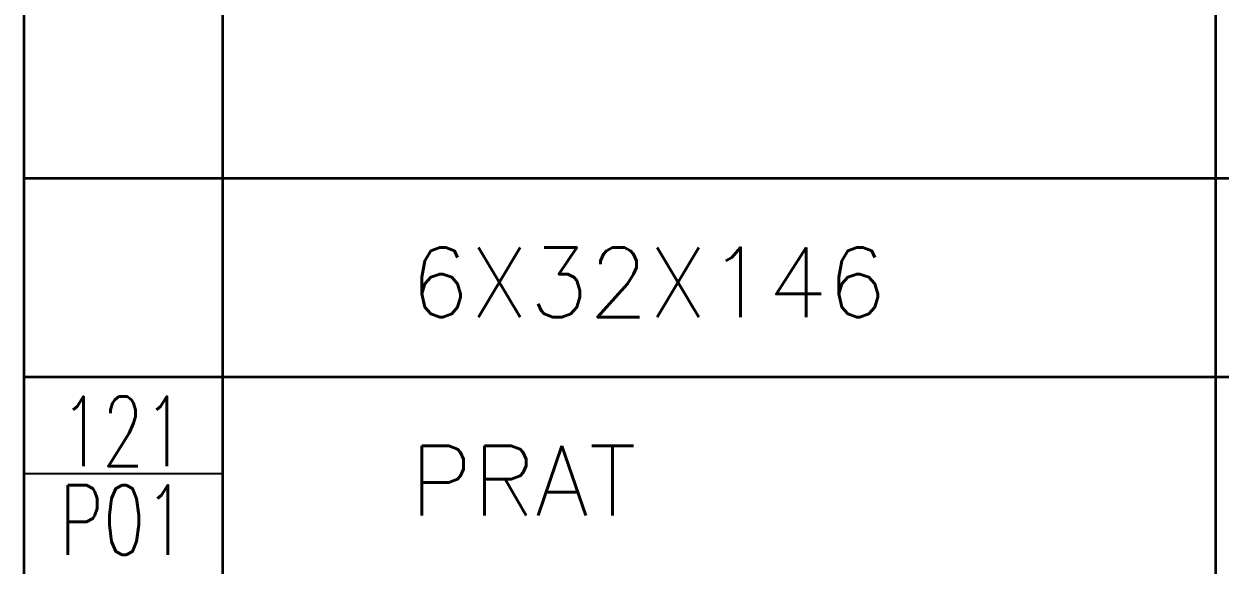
# Model space of a CAD drawing. Header units: millimetres. Extents: x 1333 to 104182, y -62616 to -5704.
# Drawn here: x 47882.3 to 47942.5, y -62441.8 to -62414.5 of the extents above; entities that cross this region are included whole.
import ezdxf
from ezdxf.enums import TextEntityAlignment as Align

# ---------------------------------------------------------------- set-up
doc = ezdxf.new("R2010")
doc.units = ezdxf.units.MM
doc.header["$LTSCALE"] = 0.5
for name, color, linetype in [('08', 1, 'Continuous'), ('\\M+195B6\\M+18E9A', 4, 'Continuous'), ('SHM_LABEL', 40, 'Continuous')]:
    doc.layers.add(name, color=color, linetype=linetype)
doc.styles.get("Standard").update_dxf_attribs({"font": 'simplex.shx'})

# ---------------------------------------------------------------- blocks, each defined once
blk = doc.blocks.new('999')
at = {"color": 7, "lineweight": 35, "ltscale": 0.25}
for p, q in [((75654.98, -11301.12), (75654.98, -11391.12)), ((75474.98, -11331.12), (75474.98, -11391.12)), ((75504.98, -11331.12), (75504.98, -11391.12)), ((75474.98, -11391.12), (75474.98, -11421.12)), ((75504.98, -11391.12), (75504.98, -11421.12)), ((75654.98, -11391.12), (75654.98, -11421.12))]:
    blk.add_line(p, q, dxfattribs=at)
at = {"color": 7, "lineweight": 35}
for p, q in [((75894.98, -11361.12), (75474.98, -11361.12)), ((75894.98, -11391.12), (75474.98, -11391.12))]:
    blk.add_line(p, q, dxfattribs=at)

msp = doc.modelspace()

# ---------------------------------------------------------------- linework, layer by layer
at = {"layer": '\\M+195B6\\M+18E9A', "color": 9}
msp.add_line((47882.32, -62437.144), (47892.32, -62437.144), dxfattribs=at)

# ---------------------------------------------------------------- block references
at = {"layer": '08', "color": 55, "xscale": 0.3333333333430346, "yscale": 0.3333333333357587, "zscale": 0.3333333333333333}
msp.add_blockref('999', (22723.994, -58635.239), dxfattribs=at)

# ---------------------------------------------------------------- texts
at = {"layer": 'SHM_LABEL', "width": 0.7}
for s, p in [('121', (47887.312, -62436.767)), ('P01', (47887.312, -62441.236))]:
    msp.add_text(s, height=3.5, dxfattribs=at).set_placement(p, align=Align.CENTER)
at = {"layer": 'SHM_LABEL', "char_height": 3.5, "width": 38.84355, "attachment_point": 1}
for s, insert in [('6X32X146', (47901.758, -62425.754)), ('PRAT', (47901.758, -62435.754))]:
    msp.add_mtext(s, dxfattribs=dict(at, insert=insert))

doc.saveas('drawing.dxf')
